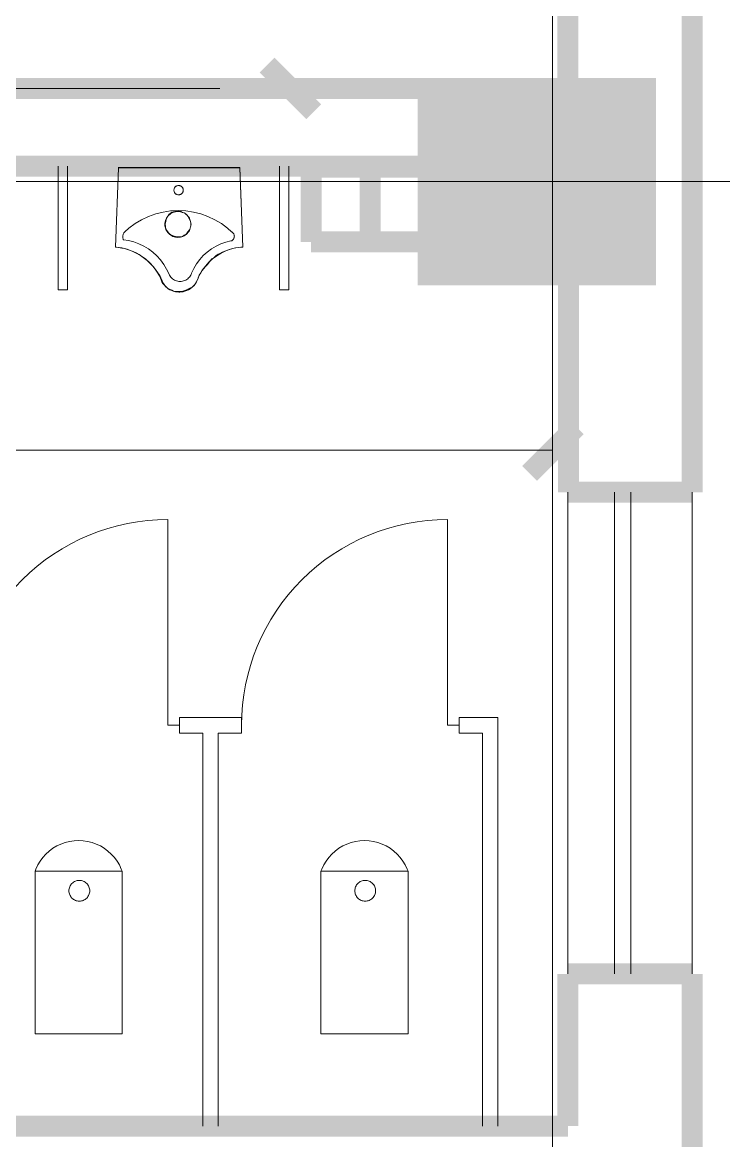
# Model space of a CAD drawing. Extents: x -307567 to 704339, y -10277 to 165507.
# Drawn here: x 415650 to 417907, y 32494 to 36093 of the extents above; entities that cross this region are included whole.
import ezdxf

# ---------------------------------------------------------------- set-up
doc = ezdxf.new("R2010")
doc.units = 0
doc.header["$MEASUREMENT"] = 0
doc.layers.add('wode', color=250, linetype='CONTINUOUS', lineweight=0)

msp = doc.modelspace()

# ---------------------------------------------------------------- linework, layer by layer
at = {"layer": 'wode', "color": 0}
for p, q in [((417355.3646, 14548.49971), (417355.3646, 99323.39017)), ((416285.52131, 35880.44108), (415394.64442, 35880.44108)), ((415765.46776, 35630.48506), (415765.46776, 35232.489)), ((415795.46029, 35630.48506), (415795.46029, 35232.489)), ((415959.229, 35624.94157), (415949.23149, 35369.94101)), ((415957.94727, 35626.49109), (416349.46142, 35626.49109)), ((415959.229, 35624.94157), (416349.20508, 35624.94157)), ((416359.20259, 35369.94101), (416349.20508, 35624.94157)), ((416349.46142, 35626.49109), (416359.20259, 35369.94101)), ((416477.45151, 35630.48506), (416477.45151, 35232.489)), ((416507.44403, 35630.48506), (416507.44403, 35232.489)), ((436594.37973, 35580.44258), (362086.13411, 35580.44258)), ((420205.7898, 35580.44258), (407813.12715, 35580.44258)), ((416111.9382, 35453.64268), (416113.76924, 35462.37219)), ((416113.76924, 35462.37219), (416118.31024, 35468.91131)), ((416118.31024, 35468.91131), (416122.85123, 35476.51244)), ((416122.85123, 35476.51244), (416127.3556, 35478.70283)), ((416127.3556, 35478.70283), (416130.06555, 35481.99184)), ((416130.06555, 35481.99184), (416135.52206, 35483.05156)), ((416135.52206, 35483.05156), (416140.06306, 35483.05156)), ((416140.06306, 35483.05156), (416141.8941, 35484.14332)), ((416141.8941, 35484.14332), (416145.51957, 35484.14332)), ((416145.51957, 35484.14332), (416147.35062, 35485.24195)), ((416147.35062, 35485.24195), (416151.89161, 35484.14332)), ((416151.89161, 35484.14332), (416160.05807, 35484.14332)), ((416160.05807, 35484.14332), (416165.47797, 35480.90237)), ((416165.47797, 35480.90237), (416172.76553, 35478.70283)), ((416172.76553, 35478.70283), (416178.22205, 35474.36096)), ((416178.22205, 35474.36096), (416182.76304, 35468.91131)), ((416182.76304, 35468.91131), (416188.18293, 35460.17951)), ((416188.18293, 35460.17951), (416190.9295, 35452.54405)), ((416109.19163, 35443.85116), (416111.9382, 35453.64268)), ((416110.10715, 35436.21113), (416109.19163, 35443.85116)), ((416111.9382, 35427.52053), (416110.10715, 35436.21113)), ((416116.47919, 35419.88278), (416111.9382, 35427.52053)), ((416121.93571, 35413.34137), (416116.47919, 35419.88278)), ((416189.09846, 35426.4219), (416182.76304, 35418.77957)), ((416190.9295, 35435.1125), (416189.09846, 35426.4219)), ((416190.9295, 35452.54405), (416192.76055, 35443.85116)), ((416192.76055, 35443.85116), (416190.9295, 35435.1125)), ((416127.3556, 35408.99264), (416121.93571, 35413.34137)), ((416135.52206, 35405.70133), (416127.3556, 35408.99264)), ((416142.80963, 35403.55214), (416135.52206, 35405.70133)), ((416147.35062, 35402.45122), (416142.80963, 35403.55214)), ((416157.34813, 35402.45122), (416147.35062, 35402.45122)), ((416165.47797, 35403.55214), (416157.34813, 35402.45122)), ((416170.93449, 35407.90316), (416165.47797, 35403.55214)), ((416178.22205, 35412.24274), (416170.93449, 35407.90316)), ((416182.76304, 35418.77957), (416178.22205, 35412.24274)), ((415949.23149, 35369.94101), (415959.37548, 35368.65241)), ((415959.37548, 35368.65241), (415959.37548, 35368.65241)), ((415959.37548, 35368.65241), (415970.28852, 35366.50322)), ((415970.28852, 35366.50322), (415978.4916, 35365.40231)), ((415978.4916, 35365.40231), (415988.48911, 35362.16365)), ((415988.48911, 35362.16365), (416006.61646, 35355.62224)), ((416006.61646, 35355.62224), (416015.69844, 35351.2323)), ((416015.69844, 35351.2323), (416025.65933, 35345.78037)), ((416279.88169, 35346.88357), (416285.33821, 35349.08083)), ((416285.33821, 35349.08083), (416292.58915, 35353.4204)), ((416292.58915, 35353.4204), (416308.04317, 35358.8609)), ((416308.04317, 35358.8609), (416315.29411, 35362.16365)), ((416315.29411, 35362.16365), (416327.08605, 35365.40231)), ((416327.08605, 35365.40231), (416337.08356, 35367.60185)), ((416337.08356, 35367.60185), (416352.53758, 35369.75333)), ((416352.53758, 35369.75333), (416359.20259, 35369.94101)), ((416025.65933, 35345.78037), (416034.77794, 35339.24353)), ((416034.77794, 35339.24353), (416052.02639, 35326.16071)), ((416052.02639, 35326.16071), (416060.15623, 35318.57103)), ((416060.15623, 35318.57103), (416067.44379, 35310.93099)), ((416239.01276, 35307.68089), (416244.46927, 35313.12367)), ((416244.46927, 35313.12367), (416259.88668, 35331.65385)), ((416259.88668, 35331.65385), (416267.17424, 35335.99343)), ((416267.17424, 35335.99343), (416272.63075, 35341.44079)), ((416272.63075, 35341.44079), (416279.88169, 35346.88357)), ((416067.44379, 35310.93099), (416074.69473, 35302.19233)), ((416074.69473, 35302.19233), (416085.60776, 35286.96261)), ((416085.60776, 35286.96261), (416091.9798, 35278.2331)), ((416091.9798, 35278.2331), (416095.60527, 35270.63426)), ((416215.42889, 35269.53105), (416219.05436, 35279.32257)), ((416219.05436, 35279.32257), (416224.51088, 35286.96261)), ((416224.51088, 35286.96261), (416229.01525, 35294.60264)), ((416229.01525, 35294.60264), (416233.55624, 35301.14405)), ((416233.55624, 35301.14405), (416239.01276, 35307.68089)), ((416095.60527, 35270.63426), (416100.10964, 35260.80154)), ((416100.10964, 35260.80154), (416103.77174, 35252.11323)), ((416103.77174, 35252.11323), (416111.02268, 35243.37457)), ((416111.02268, 35243.37457), (416117.39471, 35237.93178)), ((416189.09846, 35237.93178), (416196.38602, 35241.22309)), ((416196.38602, 35241.22309), (416202.72144, 35246.67274)), ((416202.72144, 35246.67274), (416207.26243, 35252.11323)), ((416207.26243, 35252.11323), (416211.80342, 35260.80154)), ((416211.80342, 35260.80154), (416215.42889, 35269.53105)), ((415795.46029, 35232.489), (415765.46776, 35232.489)), ((416117.39471, 35237.93178), (416123.76675, 35234.68168)), ((416123.76675, 35234.68168), (416130.98107, 35231.39266)), ((416130.98107, 35231.39266), (416136.43759, 35228.14256)), ((416136.43759, 35228.14256), (416144.60405, 35227.04393)), ((416144.60405, 35227.04393), (416153.72266, 35227.04393)), ((416155.22411, 35225.94301), (416153.20996, 35223.9426)), ((416153.72266, 35227.04393), (416166.39349, 35228.14256)), ((416166.39349, 35228.14256), (416176.391, 35231.39266)), ((416176.391, 35231.39266), (416189.09846, 35237.93178)), ((416507.44403, 35232.489), (416477.45151, 35232.489)), ((412557.47599, 34716.38135), (417357.45199, 34716.38135)), ((417405.38876, 33030.45533), (417405.38876, 34580.44911)), ((417555.38801, 34580.44911), (417555.38801, 33030.45533)), ((417607.93902, 34580.44911), (417607.93902, 33030.45533)), ((417805.36235, 33030.45533), (417805.36235, 34580.44911)), ((416117.87079, 34492.94802), (416117.87079, 33830.45286)), ((417017.86629, 34492.94802), (417017.86629, 33830.45286)), ((416255.38231, 33855.45121), (416155.3706, 33855.45121)), ((416155.3706, 33805.45451), (416155.3706, 33855.45121)), ((416255.38231, 33855.45121), (416355.39401, 33855.45121)), ((416355.39401, 33805.45451), (416355.39401, 33855.45121)), ((417180.38989, 33855.45121), (417055.3661, 33855.45121)), ((417055.3661, 33805.45451), (417055.3661, 33855.45121)), ((417180.38989, 32540.45839), (417180.38989, 33855.45121)), ((417355.3646, 33126.34719), (417355.3646, 33856.51321)), ((416117.87079, 33830.45286), (416155.3706, 33830.45286)), ((416230.37022, 33805.45451), (416155.3706, 33805.45451)), ((416230.37022, 32540.45839), (416230.37022, 33805.45451)), ((416280.39439, 33805.45451), (416355.39401, 33805.45451)), ((416280.39439, 32540.45839), (416280.39439, 33805.45451)), ((417017.86629, 33830.45286), (417055.3661, 33830.45286)), ((417130.36572, 33805.45451), (417055.3661, 33805.45451)), ((417130.36572, 32540.45839), (417130.36572, 33805.45451)), ((415690.90759, 32837.32123), (415690.90759, 33361.2154)), ((415690.90759, 33361.2154), (415970.91107, 33361.2154)), ((415970.91107, 33361.2154), (415970.91107, 32837.32123)), ((416610.89811, 32837.32123), (416610.89811, 33361.2154)), ((416610.89811, 33361.2154), (416890.90159, 33361.2154)), ((416890.90159, 33361.2154), (416890.90159, 32837.32123)), ((415970.91107, 32837.32123), (415690.90759, 32837.32123)), ((416890.90159, 32837.32123), (416610.89811, 32837.32123))]:
    msp.add_line(p, q, dxfattribs=at)
at = {"layer": 'wode', "color": 0, "const_width": 67.49966}
for points in [[(417405.38876, 35880.44108), (417405.38876, 36580.44064)], [(417805.36235, 35580.44258), (417805.36235, 36580.44064)], [(416437.49809, 35955.44071), (416587.49734, 35805.44146)], [(412555.3886, 35880.44108), (417405.38876, 35880.44108)], [(416955.39101, 35880.44108), (413812.40136, 35880.44108)], [(416955.39101, 35880.44108), (416955.39101, 35280.44408), (417655.3631, 35280.44408), (417655.3631, 35880.44108), (416955.39101, 35880.44108), (416955.39101, 35280.44408)], [(416955.39101, 35880.44108), (416955.39101, 35746.64201)], [(412557.47599, 35630.48506), (416957.4784, 35630.48506)], [(416579.14778, 35386.26707), (416579.14778, 35626.76575)], [(416579.14778, 35626.76575), (416958.46717, 35626.76575)], [(416768.80747, 35386.26707), (416768.80747, 35626.76575)], [(416958.46717, 35626.76575), (416958.46717, 35386.26707)], [(417805.36235, 35580.44258), (417805.36235, 34580.44911)], [(416958.46717, 35386.26707), (416579.14778, 35386.26707)], [(417407.47615, 35280.48986), (417407.47615, 34580.49031)], [(417282.45237, 34641.38173), (417432.45162, 34791.38098)], [(417805.36235, 34580.44911), (417405.38876, 34580.44911)], [(417405.38876, 32540.45839), (417405.38876, 33030.45533)], [(417805.36235, 33030.45533), (417405.38876, 33030.45533)], [(417805.36235, 32480.45961), (417805.36235, 33030.45533)], [(415355.38681, 32540.45839), (416255.38231, 32540.45839)], [(416255.38231, 32540.45839), (417155.37781, 32540.45839)], [(417155.37781, 32540.45839), (417405.38876, 32540.45839)], [(417805.36235, 32480.45961), (417805.36235, 31930.46274)]]:
    msp.add_lwpolyline(points, dxfattribs=at)
at = {"layer": 'wode', "color": 0}
for points in [[(416167.60198, 35552.98148), (416167.52874, 35554.45089), (416167.30902, 35555.90657), (416166.97943, 35557.33479), (416166.46673, 35558.72181), (416165.84418, 35560.05389), (416165.07514, 35561.31502), (416164.19624, 35562.49834), (416163.20747, 35563.58781), (416162.10885, 35564.57657), (416160.93698, 35565.45319), (416159.69187, 35566.21078), (416158.33689, 35566.83792), (416156.98192, 35567.33688), (416155.51708, 35567.69393), (416154.08887, 35567.90908), (416152.58741, 35567.98232), (416151.12257, 35567.90908), (416149.69436, 35567.69393), (416148.22952, 35567.33688), (416146.87455, 35566.83792), (416145.51957, 35566.21078), (416144.27446, 35565.45319), (416143.10259, 35564.57657), (416142.00397, 35563.58781), (416141.0152, 35562.49834), (416140.1363, 35561.31502), (416139.36726, 35560.05389), (416138.7447, 35558.72181), (416138.23201, 35557.33479), (416137.90242, 35555.90657), (416137.6827, 35554.45089), (416137.60946, 35552.98148), (416137.6827, 35551.51206), (416137.90242, 35550.05409), (416138.23201, 35548.62817), (416138.7447, 35547.24115), (416139.36726, 35545.90906), (416140.1363, 35544.64564), (416141.0152, 35543.46462), (416142.00397, 35542.37515), (416143.10259, 35541.38638), (416144.27446, 35540.50977), (416145.51957, 35539.75217), (416146.87455, 35539.12275), (416148.22952, 35538.62608), (416149.69436, 35538.26903), (416151.12257, 35538.05388), (416152.58741, 35537.98064), (416154.08887, 35538.05388), (416155.51708, 35538.26903), (416156.98192, 35538.62608), (416158.33689, 35539.12275), (416159.69187, 35539.75217), (416160.93698, 35540.50977), (416162.10885, 35541.38638), (416163.20747, 35542.37515), (416164.19624, 35543.46462), (416165.07514, 35544.64564), (416165.84418, 35545.90906), (416166.46673, 35547.24115), (416166.97943, 35548.62817), (416167.30902, 35550.05409), (416167.52874, 35551.51206), (416167.60198, 35552.98148)], [(416323.20423, 35419.15494), (416310.16719, 35430.63559), (416290.46514, 35445.25649), (416269.40811, 35457.87468), (416247.21584, 35468.36886), (416224.10805, 35476.63603), (416200.30446, 35482.60067), (416176.02479, 35486.20096), (416151.5254, 35487.40716), (416126.98939, 35486.20096), (416102.70973, 35482.60067), (416078.90614, 35476.63603), (416055.79834, 35468.36886), (416033.60607, 35457.87468), (416012.54905, 35445.25649), (415992.847, 35430.63559), (415979.80995, 35419.1618)], [(416192.17461, 35442.75254), (416191.99151, 35446.84264), (416191.36895, 35450.89611), (416190.38019, 35454.86948), (416189.02522, 35458.72841), (416187.23079, 35462.4317), (416185.1434, 35465.94731), (416182.6898, 35469.23861), (416179.94323, 35472.27357), (416176.90369, 35475.02471), (416173.60781, 35477.46458), (416170.12883, 35479.57029), (416166.43011, 35481.32351), (416162.5483, 35482.70366), (416158.55662, 35483.69929), (416154.52832, 35484.29896), (416150.42678, 35484.50038), (416146.32523, 35484.29896), (416142.29693, 35483.69929), (416138.30525, 35482.70366), (416134.46006, 35481.32351), (416130.76135, 35479.57029), (416127.24574, 35477.46458), (416123.94986, 35475.02471), (416120.91032, 35472.27357), (416118.16375, 35469.23861), (416115.71015, 35465.94731), (416113.62276, 35462.4317), (416111.86496, 35458.72841), (416110.47336, 35454.86948), (416109.4846, 35450.89611), (416108.89866, 35446.84264), (416108.67894, 35442.75254), (416108.89866, 35438.66015), (416109.4846, 35434.60667), (416110.47336, 35430.63102), (416111.86496, 35426.77438), (416113.62276, 35423.07109), (416115.71015, 35419.55777), (416118.16375, 35416.26646), (416120.91032, 35413.23151), (416123.94986, 35410.47807), (416127.24574, 35408.0382), (416130.76135, 35405.93021), (416134.46006, 35404.17927), (416138.30525, 35402.79912), (416142.29693, 35401.80349), (416146.32523, 35401.20154), (416150.42678, 35401.00012), (416154.52832, 35401.20154), (416158.55662, 35401.80349), (416162.5483, 35402.79912), (416166.43011, 35404.17927), (416170.12883, 35405.93021), (416173.60781, 35408.0382), (416176.90369, 35410.47807), (416179.94323, 35413.23151), (416182.6898, 35416.26646), (416185.1434, 35419.55777), (416187.23079, 35423.07109), (416189.02522, 35426.77438), (416190.38019, 35430.63102), (416191.36895, 35434.60438), (416191.99151, 35438.66015), (416192.17461, 35442.75254)], [(415979.80995, 35419.15036), (415978.19863, 35417.38798), (415976.88028, 35415.60271), (415975.74503, 35413.69156), (415974.79289, 35411.67969), (415974.06047, 35409.58315), (415973.51116, 35407.42709), (415973.18157, 35405.22526), (415973.0717, 35403.00054), (415973.18157, 35400.7804), (415973.51116, 35398.57627), (415974.06047, 35396.41793), (415974.79289, 35394.32138), (415975.45206, 35392.89546)], [(416122.00895, 35282.66194), (416114.24532, 35299.15279), (416105.19995, 35314.24518), (416094.68975, 35328.38086), (416082.89782, 35341.4179), (416069.82415, 35353.2373), (416055.7251, 35363.72003), (416040.63729, 35372.7654), (416024.70719, 35380.28871), (416008.15454, 35386.21901), (415991.08919, 35390.4945), (415975.45206, 35392.89317)], [(416323.20423, 35390.28393), (416321.19008, 35389.89483), (416304.63743, 35385.74522), (416288.52423, 35379.99345), (416273.10683, 35372.69216), (416258.45846, 35363.91687), (416244.76224, 35353.74541), (416232.09141, 35342.27849), (416220.62906, 35329.63054), (416210.44845, 35315.91601), (416201.69605, 35301.27223), (416194.37187, 35285.8388), (416194.15214, 35285.2666)], [(416323.20423, 35390.29079), (416323.46058, 35390.41668), (416324.81555, 35391.23607), (416326.09728, 35392.18364), (416327.26915, 35393.25251), (416328.36778, 35394.43125), (416329.2833, 35395.71069), (416330.12558, 35397.07711), (416330.78476, 35398.51448), (416331.33407, 35400.01365), (416331.70028, 35401.55859), (416331.95663, 35403.13329), (416332.02987, 35404.72172), (416331.95663, 35406.31244), (416331.70028, 35407.88714), (416331.33407, 35409.43209), (416330.78476, 35410.92897), (416330.12558, 35412.36863), (416329.2833, 35413.73504), (416328.36778, 35415.0122), (416327.26915, 35416.19322), (416326.09728, 35417.25981), (416324.81555, 35418.20966), (416323.46058, 35419.02676), (416323.20423, 35419.15494)], [(416093.5545, 35272.14716), (416090.84455, 35277.45032), (416081.98229, 35292.26348), (416071.6552, 35306.13365), (416060.08299, 35318.92808), (416047.26567, 35330.52318), (416033.42297, 35340.80908), (416018.5915, 35349.68736), (416002.99099, 35357.06876), (415986.7313, 35362.88691), (415969.99555, 35367.08458), (415952.89358, 35369.61829), (415949.23149, 35369.94101)], [(416359.20259, 35369.9433), (416352.50096, 35369.41916), (416336.16803, 35366.99303), (416320.12808, 35362.97846), (416304.60081, 35357.41437), (416289.65948, 35350.34882), (416275.48719, 35341.85735), (416262.23042, 35332.01548), (416249.96241, 35320.91935), (416238.86627, 35308.68109), (416229.05187, 35295.41288), (416220.55582, 35281.24059), (416216.01483, 35272.14487)], [(416122.00895, 35282.65965), (416123.54703, 35279.40497), (416125.48794, 35276.15486), (416127.75843, 35273.11303), (416130.28527, 35270.30467), (416133.10508, 35267.7618), (416136.14462, 35265.50504), (416139.40388, 35263.55727), (416142.80963, 35261.93679), (416146.39848, 35260.66193), (416150.06057, 35259.73954), (416153.7959, 35259.18564), (416157.60447, 35258.99796), (416161.37643, 35259.18564), (416165.11176, 35259.73954), (416168.81047, 35260.66193), (416172.3627, 35261.93679), (416175.80507, 35263.55727), (416179.02771, 35265.50504), (416182.06724, 35267.7618), (416184.88705, 35270.30467), (416187.45052, 35273.11303), (416189.68439, 35276.15486), (416191.6253, 35279.40497), (416193.27324, 35282.82902), (416194.15214, 35285.26431)], [(416093.5545, 35272.14716), (416094.21368, 35269.88124), (416096.30107, 35264.03105), (416098.93777, 35258.41203), (416102.16042, 35253.08369), (416105.82251, 35248.09409), (416109.99729, 35243.48901), (416114.61152, 35239.31422), (416119.62859, 35235.61322), (416124.93862, 35232.42034), (416130.54162, 35229.76074), (416136.40097, 35227.66877), (416142.44342, 35226.15816), (416148.59573, 35225.24722), (416154.78466, 35224.9428), (416161.01022, 35225.24722), (416167.16253, 35226.15816), (416173.16836, 35227.66877), (416179.02771, 35229.76074), (416184.63071, 35232.42034), (416189.97736, 35235.61322), (416194.9578, 35239.31422), (416199.57204, 35243.48901), (416203.74682, 35248.0918), (416207.44553, 35253.08369), (416210.63155, 35258.41203), (416213.30488, 35264.03105), (416215.39227, 35269.88124), (416216.01483, 35272.14716)], [(415970.91107, 33361.2154), (415968.38423, 33367.76596), (415962.12205, 33380.9678), (415954.61477, 33393.49215), (415945.93561, 33405.22), (415936.12121, 33416.0369), (415925.28142, 33425.84444), (415913.56273, 33434.54419), (415901.03837, 33442.04919), (415887.85485, 33448.29306), (415874.08538, 33453.2117), (415859.94971, 33456.75935), (415845.48445, 33458.90168), (415830.90933, 33459.62036), (415816.33421, 33458.90168), (415801.86895, 33456.75935), (415787.73328, 33453.2117), (415773.96381, 33448.29306), (415760.78029, 33442.04919), (415748.21931, 33434.54419), (415736.50062, 33425.84444), (415725.69745, 33416.0369), (415715.88305, 33405.22), (415707.20389, 33393.49215), (415699.69661, 33380.9678), (415693.43443, 33367.76596), (415690.90759, 33361.2154)], [(416890.90159, 33361.2154), (416888.37475, 33367.76596), (416882.11257, 33380.9678), (416874.60528, 33393.49215), (416865.92613, 33405.22), (416856.11172, 33416.0369), (416845.27193, 33425.84444), (416833.55324, 33434.54419), (416821.02889, 33442.04919), (416807.84536, 33448.29306), (416794.0759, 33453.2117), (416779.94023, 33456.75935), (416765.47497, 33458.90168), (416750.89985, 33459.62036), (416736.32472, 33458.90168), (416721.85946, 33456.75935), (416707.72379, 33453.2117), (416693.95433, 33448.29306), (416680.7708, 33442.04919), (416668.20983, 33434.54419), (416656.49114, 33425.84444), (416645.68797, 33416.0369), (416635.87357, 33405.22), (416627.19441, 33393.49215), (416619.68712, 33380.9678), (416613.42495, 33367.76596), (416610.89811, 33361.2154)], [(415866.68796, 33297.92073), (415866.54148, 33301.20059), (415866.0654, 33304.44841), (415865.25974, 33307.63443), (415864.16112, 33310.7289), (415862.7329, 33313.69748), (415861.04834, 33316.515), (415859.10743, 33319.1517), (415856.91018, 33321.587), (415854.45658, 33323.79341), (415851.81987, 33325.74805), (415849.00006, 33327.43719), (415846.03377, 33328.84251), (415842.95761, 33329.94572), (415839.77159, 33330.7468), (415836.51233, 33331.22745), (415833.21645, 33331.38767), (415829.95719, 33331.22745), (415826.69793, 33330.7468), (415823.51191, 33329.94572), (415820.43575, 33328.84251), (415817.43283, 33327.43719), (415814.64965, 33325.74805), (415812.01294, 33323.79341), (415809.55934, 33321.587), (415807.36208, 33319.1517), (415805.42118, 33316.515), (415803.69999, 33313.69748), (415802.3084, 33310.7289), (415801.20977, 33307.63443), (415800.40411, 33304.44841), (415799.92804, 33301.20059), (415799.78156, 33297.92073), (415799.92804, 33294.63858), (415800.40411, 33291.39077), (415801.20977, 33288.20475), (415802.3084, 33285.11257), (415803.69999, 33282.1417), (415805.42118, 33279.32646), (415807.36208, 33276.68747), (415809.55934, 33274.25447), (415812.01294, 33272.04806), (415814.64965, 33270.09342), (415817.43283, 33268.40428), (415820.43575, 33266.99895), (415823.51191, 33265.89346), (415826.69793, 33265.09466), (415829.95719, 33264.61401), (415833.21645, 33264.45151), (415836.51233, 33264.61401), (415839.77159, 33265.09466), (415842.95761, 33265.89346), (415846.03377, 33266.99895), (415849.00006, 33268.40428), (415851.81987, 33270.09342), (415854.45658, 33272.04806), (415856.91018, 33274.25447), (415859.10743, 33276.68747), (415861.04834, 33279.32646), (415862.7329, 33282.1417), (415864.16112, 33285.11257), (415865.25974, 33288.20475), (415866.0654, 33291.39077), (415866.54148, 33294.63858), (415866.68796, 33297.92073)], [(416786.67848, 33297.92073), (416786.53199, 33301.20059), (416786.05592, 33304.44841), (416785.25026, 33307.63443), (416784.15163, 33310.7289), (416782.76004, 33313.69748), (416781.03886, 33316.515), (416779.09795, 33319.1517), (416776.90069, 33321.587), (416774.44709, 33323.79341), (416771.81039, 33325.74805), (416768.99058, 33327.43719), (416766.02428, 33328.84251), (416762.94813, 33329.94572), (416759.76211, 33330.7468), (416756.50285, 33331.22745), (416753.24359, 33331.38767), (416749.9477, 33331.22745), (416746.68844, 33330.7468), (416743.50242, 33329.94572), (416740.42627, 33328.84251), (416737.45997, 33327.43719), (416734.64016, 33325.74805), (416732.00346, 33323.79341), (416729.54986, 33321.587), (416727.3526, 33319.1517), (416725.41169, 33316.515), (416723.72713, 33313.69748), (416722.29892, 33310.7289), (416721.20029, 33307.63443), (416720.39463, 33304.44841), (416719.91856, 33301.20059), (416719.77207, 33297.92073), (416719.91856, 33294.63858), (416720.39463, 33291.39077), (416721.20029, 33288.20475), (416722.29892, 33285.11257), (416723.72713, 33282.1417), (416725.41169, 33279.32646), (416727.3526, 33276.68747), (416729.54986, 33274.25447), (416732.00346, 33272.04806), (416734.64016, 33270.09342), (416737.45997, 33268.40428), (416740.42627, 33266.99895), (416743.50242, 33265.89346), (416746.68844, 33265.09466), (416749.9477, 33264.61401), (416753.24359, 33264.45151), (416756.50285, 33264.61401), (416759.76211, 33265.09466), (416762.94813, 33265.89346), (416766.02428, 33266.99895), (416768.99058, 33268.40428), (416771.81039, 33270.09342), (416774.44709, 33272.04806), (416776.90069, 33274.25447), (416779.09795, 33276.68747), (416781.03886, 33279.32646), (416782.76004, 33282.1417), (416784.15163, 33285.11257), (416785.25026, 33288.20475), (416786.05592, 33291.39077), (416786.53199, 33294.63858), (416786.67848, 33297.92073)]]:
    msp.add_lwpolyline(points, dxfattribs=at)
for centre in [(416117.87079, 33830.45286), (417017.86629, 33830.45286)]:
    msp.add_arc(centre, 662.49674, 90.0000025, 180.00000501, dxfattribs=at)
msp.add_solid([(416955.39101, 35880.44108), (417655.3631, 35880.44108), (416955.39101, 35280.44408), (417655.3631, 35280.44408)], dxfattribs=at)

doc.saveas('drawing.dxf')
